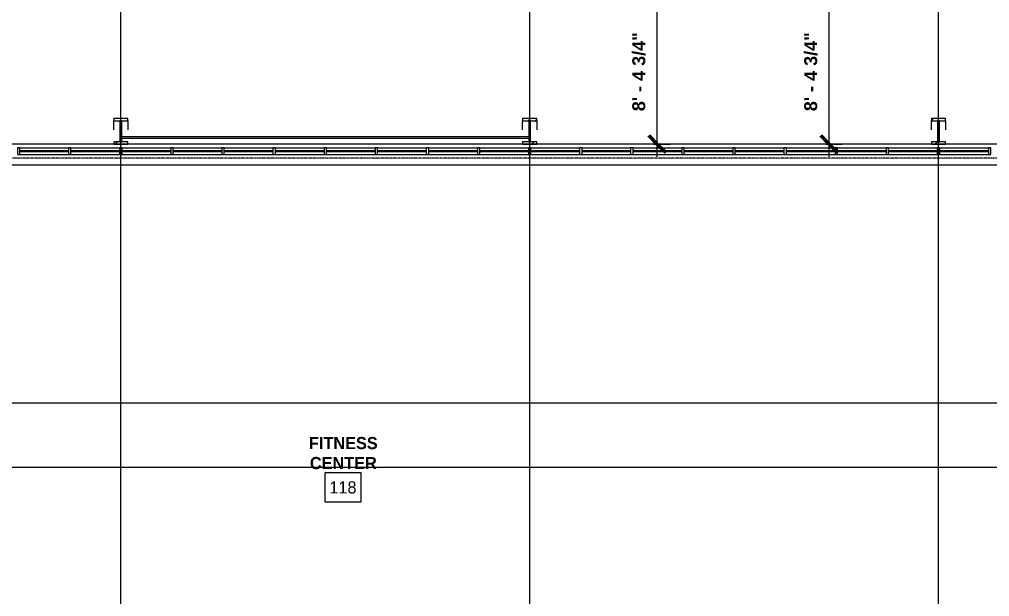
# Model space of a CAD drawing. Header units: inches. Extents: x 21592 to 24810, y -23179 to -20467.
# Drawn here: x 23304 to 23991, y -22680 to -22271 of the extents above; entities that cross this region are included whole.
import ezdxf

# ---------------------------------------------------------------- set-up
doc = ezdxf.new("R2010")
doc.units = ezdxf.units.IN
doc.header["$MEASUREMENT"] = 0
doc.linetypes.add('Grid Line 1_2_', pattern=[0.875, 0.5, -0.125, 0.125, -0.125])
for name, color, linetype, lineweight in [('A-ANNO-DIMS', 211, 'Continuous', 9), ('A-ANNO-DIMS-96', 211, 'Continuous', 9), ('A-AREA-IDEN', 2, 'Continuous', 9), ('A-GLAZ-CURT', 52, 'Continuous', 20), ('A-GLAZ-CWMG', 51, 'Continuous', 20), ('G-ANNO-SYMB', 111, 'Continuous', 9), ('S-BEAM', 12, 'Continuous', 20), ('S-GRID', 1, 'Continuous', 9)]:
    doc.layers.add(name, color=color, linetype=linetype, lineweight=lineweight)
doc.styles.add('Arial_B', font='arialbd.ttf', dxfattribs={"height": 9.132806})
doc.styles.add('Century Gothic', font='GOTHIC.TTF', dxfattribs={"height": 8.622671})
doc.styles.add('Century Gothic_B', font='GOTHICB.TTF', dxfattribs={"height": 8.616719})
doc.dimstyles.new('OD_Dimension', dxfattribs={"dimscale": 12, "dimtxt": 9, "dimasz": 1, "dimexe": 0.75, "dimexo": 0.5, "dimgap": 0.5, "dimtad": 1, "dimdec": 3, "dimrnd": 0.125, "dimzin": 1, "dimdsep": 46, "dimlunit": 4, "dimtxsty": 'Arial_B', "dimblk1": 'OBLIQUE', "dimblk2": 'OBLIQUE', "dimsah": 1, "dimcen": 0.09, "dimdle": 0.75, "dimazin": 0, "dimtfac": 1, "dimtdec": 4, "dimtix": 1, "dimtmove": 0, "dimatfit": 3, "dimfxl": 1, "dimtvp": 1, "dimtfill": 1, "dimfrac": 2, "dimtolj": 1, "dimtzin": 0, "dimlwd": 13, "dimlwe": 13, "dimarcsym": 2})
pattern_1 = [(225, (23954.39, -22360.053), (9.503515, -9.503515), []), (225, (23954.39, -22374.453), (9.503515, -9.503515), [])]
pattern_2 = [(225, (23664.89, -22360.053), (9.503515, -9.503515), []), (225, (23664.89, -22374.453), (9.503515, -9.503515), [])]
pattern_3 = [(225, (23375.39, -22360.053), (9.503515, -9.503515), []), (225, (23375.39, -22374.453), (9.503515, -9.503515), [])]

# ---------------------------------------------------------------- blocks, each defined once
blk = doc.blocks.new('columns and girder2 - one-V15-Enlarged First Floor Plan _West_')
at = {"layer": 'S-BEAM', "lineweight": 9}
h = blk.add_hatch(dxfattribs=at)
h.set_pattern_fill('FP_21', color=8, style=0, pattern_type=2)
h.set_pattern_definition(pattern_1)
h.paths.add_polyline_path([(-5, -0.5), (-5, -2), (5, -2), (5, -0.5)], flags=0)
h.paths.add_polyline_path([(-5, -17.03), (-5, -18.55), (5, -18.55), (5, -17.03)], flags=0)
h.paths.add_polyline_path([(5, -1204.89), (-5, -1204.89), (-5, -1206.4), (5, -1206.4)], flags=0)
h.paths.add_polyline_path([(5, -1224.25), (-5, -1224.25), (-5, -1225), (5, -1225)], flags=0)
h = blk.add_hatch(dxfattribs=at)
h.set_pattern_fill('FP_21', color=8, style=0, pattern_type=2)
h.set_pattern_definition(pattern_1)
h.paths.add_polyline_path([(0.62, -2), (-0.63, -2), (-0.63, -17.03), (0.62, -17.03)], flags=0)
h.paths.add_polyline_path([(-0.63, -1206.4), (-0.63, -1224.25), (0.62, -1224.25), (0.62, -1206.4)], flags=0)
at = {"layer": 'S-BEAM', "color": 7}
for p, q in [((5, -0.5), (-5, -0.5)), ((-5, -0.5), (-5, -2)), ((-5, -2), (5, -2)), ((0.62, -2), (-0.63, -2)), ((-0.63, -2), (-0.63, -17.03)), ((0.62, -17.03), (0.62, -2)), ((5, -2), (5, -0.5)), ((5, -17.03), (-5, -17.03)), ((-5, -17.03), (-5, -18.55)), ((-5, -18.55), (5, -18.55)), ((-0.63, -17.03), (0.62, -17.03)), ((5, -18.55), (5, -17.03))]:
    blk.add_line(p, q, dxfattribs=at)
at = {"layer": 'S-BEAM', "color": 43, "lineweight": 13}
for p, q in [((-5, -17.03), (-5, -10.69)), ((5, -10.69), (5, -17.03))]:
    blk.add_line(p, q, dxfattribs=at)
blk = doc.blocks.new('columns and girder2 - one-V16-Enlarged First Floor Plan _West_')
at = {"layer": 'S-BEAM', "lineweight": 9}
h = blk.add_hatch(dxfattribs=at)
h.set_pattern_fill('FP_22', color=8, style=0, pattern_type=2)
h.set_pattern_definition(pattern_2)
h.paths.add_polyline_path([(5, -0.5), (-5, -0.5), (-5, -2), (5, -2)], flags=0)
h.paths.add_polyline_path([(-5, -17.03), (-5, -18.55), (5, -18.55), (5, -17.03), (1.2, -17.03)], flags=0)
h.paths.add_polyline_path([(1.2, -1204.89), (-5, -1204.89), (-5, -1206.4), (5, -1206.4), (5, -1204.89)], flags=0)
h.paths.add_polyline_path([(5, -1224.25), (-5, -1224.25), (-5, -1225), (5, -1225)], flags=0)
h = blk.add_hatch(dxfattribs=at)
h.set_pattern_fill('FP_22', color=8, style=0, pattern_type=2)
h.set_pattern_definition(pattern_2)
h.paths.add_polyline_path([(0.62, -2), (-0.63, -2), (-0.63, -17.03), (0.62, -17.03), (0.62, -5.72), (-0.03, -5.71), (-0.21, -5.61), (-0.32, -5.43), (-0.36, -5.22), (-0.32, -5.01), (-0.22, -4.84), (-0.11, -4.75), (0.11, -4.72), (0.62, -4.72), (0.62, -3.92)], flags=0)
h.paths.add_polyline_path([(0.62, -1206.4), (-0.63, -1206.4), (-0.63, -1224.25), (0.62, -1224.25), (0.62, -1222.25), (-0.05, -1222.23), (-0.29, -1222.1), (-0.41, -1221.75), (-0.29, -1221.4), (-0.01, -1221.25), (0.62, -1221.25), (0.62, -1214.31)], flags=0)
at = {"layer": 'S-BEAM', "color": 7}
for p, q in [((5, -0.5), (-5, -0.5)), ((-5, -0.5), (-5, -2)), ((-5, -2), (5, -2)), ((0.62, -2), (-0.63, -2)), ((-0.63, -2), (-0.63, -17.03)), ((0.62, -4.72), (0.62, -2)), ((0.62, -17.03), (0.62, -5.72)), ((5, -2), (5, -0.5)), ((5, -17.03), (-5, -17.03)), ((-5, -17.03), (-5, -18.55)), ((-5, -18.55), (5, -18.55)), ((-0.63, -17.03), (0.62, -17.03)), ((5, -18.55), (5, -17.03))]:
    blk.add_line(p, q, dxfattribs=at)
at = {"layer": 'S-BEAM', "color": 43, "lineweight": 13}
for p, q in [((-5, -17.03), (-5, -10.69)), ((5, -10.69), (5, -17.03))]:
    blk.add_line(p, q, dxfattribs=at)
blk = doc.blocks.new('columns and girder2 - one-V17-Enlarged First Floor Plan _West_')
at = {"layer": 'S-BEAM', "lineweight": 9}
h = blk.add_hatch(dxfattribs=at)
h.set_pattern_fill('FP_23', color=8, style=0, pattern_type=2)
h.set_pattern_definition(pattern_3)
h.paths.add_polyline_path([(5, -0.5), (-5, -0.5), (-5, -2), (5, -2)], flags=0)
h.paths.add_polyline_path([(-5, -17.03), (-5, -18.55), (5, -18.55), (5, -17.03)], flags=0)
h.paths.add_polyline_path([(-5, -1204.89), (-5, -1206.4), (5, -1206.4), (5, -1204.89)], flags=0)
h.paths.add_polyline_path([(5, -1224.25), (-5, -1224.25), (-5, -1225), (5, -1225)], flags=0)
h = blk.add_hatch(dxfattribs=at)
h.set_pattern_fill('FP_23', color=8, style=0, pattern_type=2)
h.set_pattern_definition(pattern_3)
h.paths.add_polyline_path([(0.62, -2), (-0.63, -2), (-0.63, -4.72), (0, -4.72), (0.26, -4.87), (0.35, -5.27), (0.26, -5.57), (0, -5.72), (-0.63, -5.72), (-0.63, -17.03), (0.62, -17.03), (0.62, -3.92)], flags=0)
h.paths.add_polyline_path([(-0.63, -1206.4), (-0.59, -1221.25), (-0.26, -1221.27), (-0.02, -1221.4), (0.1, -1221.75), (-0.02, -1222.1), (-0.3, -1222.25), (-0.63, -1222.25), (-0.63, -1224.25), (0.62, -1224.25), (0.62, -1206.4)], flags=0)
at = {"layer": 'S-BEAM', "color": 7}
for p, q in [((5, -0.5), (-5, -0.5)), ((-5, -0.5), (-5, -2)), ((-5, -2), (5, -2)), ((0.62, -2), (-0.63, -2)), ((-0.63, -2), (-0.63, -4.72)), ((-0.63, -5.72), (-0.63, -17.03)), ((0.62, -17.03), (0.62, -2)), ((5, -2), (5, -0.5)), ((5, -17.03), (-5, -17.03)), ((-5, -17.03), (-5, -18.55)), ((-5, -18.55), (5, -18.55)), ((-0.63, -17.03), (0.62, -17.03)), ((5, -18.55), (5, -17.03))]:
    blk.add_line(p, q, dxfattribs=at)
at = {"layer": 'S-BEAM', "color": 43, "lineweight": 13}
for p, q in [((-5, -17.03), (-5, -10.69)), ((5, -10.69), (5, -17.03))]:
    blk.add_line(p, q, dxfattribs=at)
blk = doc.blocks.new('System Panel - Interior Glazing-1220293-Enlarged First Floor Plan _West_')
at = {"layer": 'A-GLAZ-CURT', "color": 7}
for p, q in [((17.21875, -0.5625), (-17.21875, -0.5625)), ((-17.21875, -0.5625), (-17.21875, -0.9375)), ((-17.21875, -0.9375), (17.21875, -0.9375)), ((17.21875, -0.9375), (17.21875, -0.5625))]:
    blk.add_line(p, q, dxfattribs=at)
blk = doc.blocks.new('Rectangular Mullion - Interior 1_75_ x 4_5_-1179494-Enlarged First Floor Plan _West_')
at = {"layer": 'A-GLAZ-CWMG', "color": 43, "lineweight": 13}
for p, q in [((24208.58, -22362.3), (24243.02, -22362.3)), ((24208.58, -22366.8), (24243.02, -22366.8))]:
    blk.add_line(p, q, dxfattribs=at)
blk = doc.blocks.new('Rectangular Mullion - Interior 1_75_ x 4_5_-1220290-Enlarged First Floor Plan _West_')
at = {"layer": 'A-GLAZ-CWMG', "color": 7}
for p, q in [((-0.875, 3), (0.875, 3)), ((-0.875, -1.5), (-0.875, 3)), ((0.875, 3), (0.875, -1.5)), ((0.875, -1.5), (-0.875, -1.5))]:
    blk.add_line(p, q, dxfattribs=at)
blk = doc.blocks.new('Round Bar - 1_-1257056-Enlarged First Floor Plan _West_')
at = {"layer": 'S-BEAM', "color": 43, "lineweight": 13}
for p, q in [((23520.62, -22354.33), (23375.39, -22354.33)), ((23375.39, -22355.33), (23520.62, -22355.33))]:
    blk.add_line(p, q, dxfattribs=at)
for start_param, end_param in [(0, 3.141593), (3.141593, 6.283185)]:
    blk.add_ellipse((23375.39, -22354.83), major_axis=(0, 0.5), ratio=0.73532, start_param=start_param, end_param=end_param, dxfattribs=at)
blk = doc.blocks.new('Round Bar - 1_-1257174-Enlarged First Floor Plan _West_')
at = {"layer": 'S-BEAM', "color": 43, "lineweight": 13}
for p, q in [((23664.89, -22354.33), (23519.63, -22354.33)), ((23519.69, -22355.33), (23664.89, -22355.33))]:
    blk.add_line(p, q, dxfattribs=at)
for start_param, end_param in [(0, 3.141593), (3.141593, 6.283185)]:
    blk.add_ellipse((23664.89, -22354.83), major_axis=(0, 0.5), ratio=0.73532, start_param=start_param, end_param=end_param, dxfattribs=at)
blk = doc.blocks.new('DIMBLOCK28-Enlarged First Floor Plan _West_')
at = {"layer": 'A-ANNO-DIMS-96', "lineweight": 50}
for p, q in [((23877.02, -22258.78), (23871.02, -22252.78)), ((23877.02, -22258.78), (23883.02, -22264.78)), ((23877.02, -22359.55), (23871.02, -22353.55)), ((23877.02, -22359.55), (23883.02, -22365.55))]:
    blk.add_line(p, q, dxfattribs=at)
at = {"layer": 'A-ANNO-DIMS-96', "lineweight": 13}
for p, q in [((23874.53, -22258.78), (23886.02, -22258.78)), ((23877.02, -22258.78), (23874.53, -22258.78)), ((23877.02, -22368.55), (23877.02, -22258.78)), ((23874.53, -22359.55), (23886.02, -22359.55)), ((23877.02, -22359.55), (23874.53, -22359.55))]:
    blk.add_line(p, q, dxfattribs=at)
at = {"layer": 'A-ANNO-DIMS-96', "color": 0, "lineweight": 13, "insert": (23859.32, -22336.24), "char_height": 9.1328, "width": 64.9714, "attachment_point": 1, "rotation": 90, "line_spacing_factor": 0.938532, "style": 'Arial_B', "bg_fill": 3, "box_fill_scale": 1.25, "bg_fill_color": 0, "bg_fill_transparency": 0}
blk.add_mtext('8\' - 4 3/4"', dxfattribs=at)
blk = doc.blocks.new('_Oblique')
at = {"color": 0, "linetype": 'ByBlock', "lineweight": -2}
blk.add_line((-0.5, -0.5), (0.5, 0.5), dxfattribs=at)
blk = doc.blocks.new('DIMBLOCK52-Enlarged First Floor Plan _West_')
at = {"layer": 'A-ANNO-DIMS-96', "lineweight": 50}
for p, q in [((23755.28, -22258.78), (23749.28, -22252.78)), ((23755.28, -22258.78), (23761.28, -22264.78)), ((23755.28, -22359.55), (23749.28, -22353.55)), ((23755.28, -22359.55), (23761.28, -22365.55))]:
    blk.add_line(p, q, dxfattribs=at)
at = {"layer": 'A-ANNO-DIMS-96', "lineweight": 13}
for p, q in [((23752.79, -22258.78), (23764.28, -22258.78)), ((23755.28, -22258.78), (23752.79, -22258.78)), ((23755.28, -22368.55), (23755.28, -22258.78)), ((23752.79, -22359.55), (23764.28, -22359.55)), ((23755.28, -22359.55), (23752.79, -22359.55))]:
    blk.add_line(p, q, dxfattribs=at)
at = {"layer": 'A-ANNO-DIMS-96', "color": 0, "lineweight": 13, "insert": (23737.57, -22336.24), "char_height": 9.1328, "width": 64.9714, "attachment_point": 1, "rotation": 90, "line_spacing_factor": 0.938532, "style": 'Arial_B', "bg_fill": 3, "box_fill_scale": 1.25, "bg_fill_color": 0, "bg_fill_transparency": 0}
blk.add_mtext('8\' - 4 3/4"', dxfattribs=at)

msp = doc.modelspace()

# ---------------------------------------------------------------- linework, layer by layer
at = {"layer": 'A-AREA-IDEN', "flags": 128}
msp.add_lwpolyline([(23519.7973, -22592.2947), (23519.7973, -22612.8662), (23545.5073, -22612.8662), (23545.5073, -22592.2947)], close=True, dxfattribs=at)
at = {"layer": 'G-ANNO-SYMB'}
for p, q in [((24581.5247, -22374.357), (21997.2929, -22374.357)), ((24577.8925, -22588.6303), (21993.6606, -22588.6303))]:
    msp.add_line(p, q, dxfattribs=at)
at = {"layer": 'S-GRID', "linetype": 'Grid Line 1_2_'}
for p, q in [((23375.3902, -22879.3028), (23375.3902, -20713.1265)), ((23664.8902, -22879.3028), (23664.8902, -20713.1265)), ((23954.3902, -22879.3028), (23954.3902, -20713.1265)), ((23375.3902, -23130.6211), (23375.3902, -20902.4278)), ((23664.8902, -23130.6211), (23664.8902, -20902.4278)), ((23954.3902, -23130.6211), (23954.3902, -20902.4278)), ((24588.9748, -22359.5528), (22653.5125, -22359.5528)), ((24742.7891, -22359.5528), (22737.5125, -22359.5528)), ((24694.7891, -22369.5528), (22737.5125, -22369.5528)), ((24479.1075, -22543.0528), (21657.561, -22543.0528)), ((24588.9748, -22543.0528), (21790.2067, -22543.0528))]:
    msp.add_line(p, q, dxfattribs=at)

# ---------------------------------------------------------------- block references
at = {"layer": 'A-GLAZ-CURT', "color": 43, "lineweight": 13, "rotation": 180}
for p in [(23321.109, -22365.3028), (23357.2965, -22365.3028), (23393.484, -22365.3028), (23429.6715, -22365.3028), (23465.859, -22365.3028), (23502.0465, -22365.3028), (23538.234, -22365.3028), (23574.4215, -22365.3028), (23610.609, -22365.3028), (23646.7965, -22365.3028), (23682.984, -22365.3028), (23719.1715, -22365.3028), (23755.359, -22365.3028), (23791.5465, -22365.3028), (23827.734, -22365.3028), (23863.9215, -22365.3028), (23900.109, -22365.3028), (23936.2965, -22365.3028), (23972.484, -22365.3028)]:
    msp.add_blockref('System Panel - Interior Glazing-1220293-Enlarged First Floor Plan _West_', p, dxfattribs=at)
at = {"layer": 'A-GLAZ-CWMG', "color": 43, "lineweight": 13, "extrusion": (0, 0, -1)}
for p in [(-23303.0152, -22365.3028), (-23339.2027, -22365.3028), (-23375.3902, -22365.3028), (-23411.5777, -22365.3028), (-23447.7652, -22365.3028), (-23483.9527, -22365.3028), (-23520.1402, -22365.3028), (-23556.3277, -22365.3028), (-23592.5152, -22365.3028), (-23628.7027, -22365.3028), (-23664.8902, -22365.3028), (-23701.0777, -22365.3028), (-23737.2652, -22365.3028), (-23773.4527, -22365.3028), (-23809.6402, -22365.3028), (-23845.8277, -22365.3028), (-23882.0152, -22365.3028), (-23918.2027, -22365.3028), (-23954.3902, -22365.3028), (-23990.5777, -22365.3028)]:
    msp.add_blockref('Rectangular Mullion - Interior 1_75_ x 4_5_-1220290-Enlarged First Floor Plan _West_', p, dxfattribs=at)
at = {"layer": 'A-GLAZ-CWMG', "color": 43, "lineweight": 13}
for p in [(-904.6875, 0), (-868.5, 0), (-832.3125, 0), (-796.125, 0), (-759.9375, 0), (-723.75, 0), (-687.5625, 0), (-651.375, 0), (-615.1875, 0), (-579, 0), (-542.8125, 0), (-506.625, 0), (-470.4375, 0), (-434.25, 0), (-398.0625, 0), (-361.875, 0), (-325.6875, 0), (-289.5, 0), (-253.3125, 0)]:
    msp.add_blockref('Rectangular Mullion - Interior 1_75_ x 4_5_-1179494-Enlarged First Floor Plan _West_', p, dxfattribs=at)
at = {"layer": 'S-BEAM', "color": 43, "lineweight": 13, "rotation": 180}
for name, p in [('columns and girder2 - one-V17-Enlarged First Floor Plan _West_', (23375.3902, -22360.0528)), ('columns and girder2 - one-V16-Enlarged First Floor Plan _West_', (23664.8902, -22360.0528)), ('columns and girder2 - one-V15-Enlarged First Floor Plan _West_', (23954.3902, -22360.0528))]:
    msp.add_blockref(name, p, dxfattribs=at)
at = {"layer": 'S-BEAM', "color": 43, "lineweight": 13}
for name in ['Round Bar - 1_-1257056-Enlarged First Floor Plan _West_', 'Round Bar - 1_-1257174-Enlarged First Floor Plan _West_']:
    msp.add_blockref(name, (0, 0), dxfattribs=at)

# ---------------------------------------------------------------- texts
at = {"layer": 'A-AREA-IDEN', "attachment_point": 2}
for s, insert, char_height, width, line_spacing_factor, style in [('FITNESS\\PCENTER', (23532.9383, -22566.9851), 8.61672, 51.084, 0.984796, 'Century Gothic_B'), ('118', (23532.6523, -22598.3863), 8.62267, 23.652, 0.984117, 'Century Gothic')]:
    msp.add_mtext(s, dxfattribs=dict(at, insert=insert, char_height=char_height, width=width, line_spacing_factor=line_spacing_factor, style=style))

# ---------------------------------------------------------------- next in the draw order: dimensions: what is measured, and where the dimension line sits
at = {"layer": 'A-ANNO-DIMS', "lineweight": 13}
for base, p1, p2, picture, middle in [((23755.2754, -22258.78), (23746.7902, -22359.5528), (23746.7902, -22258.78), 'DIMBLOCK52-Enlarged First Floor Plan _West_', (23744.5502, -22309.1664)), ((23877.0202, -22258.78), (23868.5349, -22359.5528), (23868.5349, -22258.78), 'DIMBLOCK28-Enlarged First Floor Plan _West_', (23866.2949, -22309.1664))]:
    dim = msp.add_linear_dim(base=base, p1=p1, p2=p2, angle=90, dimstyle='OD_Dimension', override={"dimpost": '<>', "dimfxl": 100.772846}, dxfattribs=at)
    dim.commit()
    dim.dimension.update_dxf_attribs({"geometry": picture, "text_midpoint": middle})

doc.saveas('drawing.dxf')
